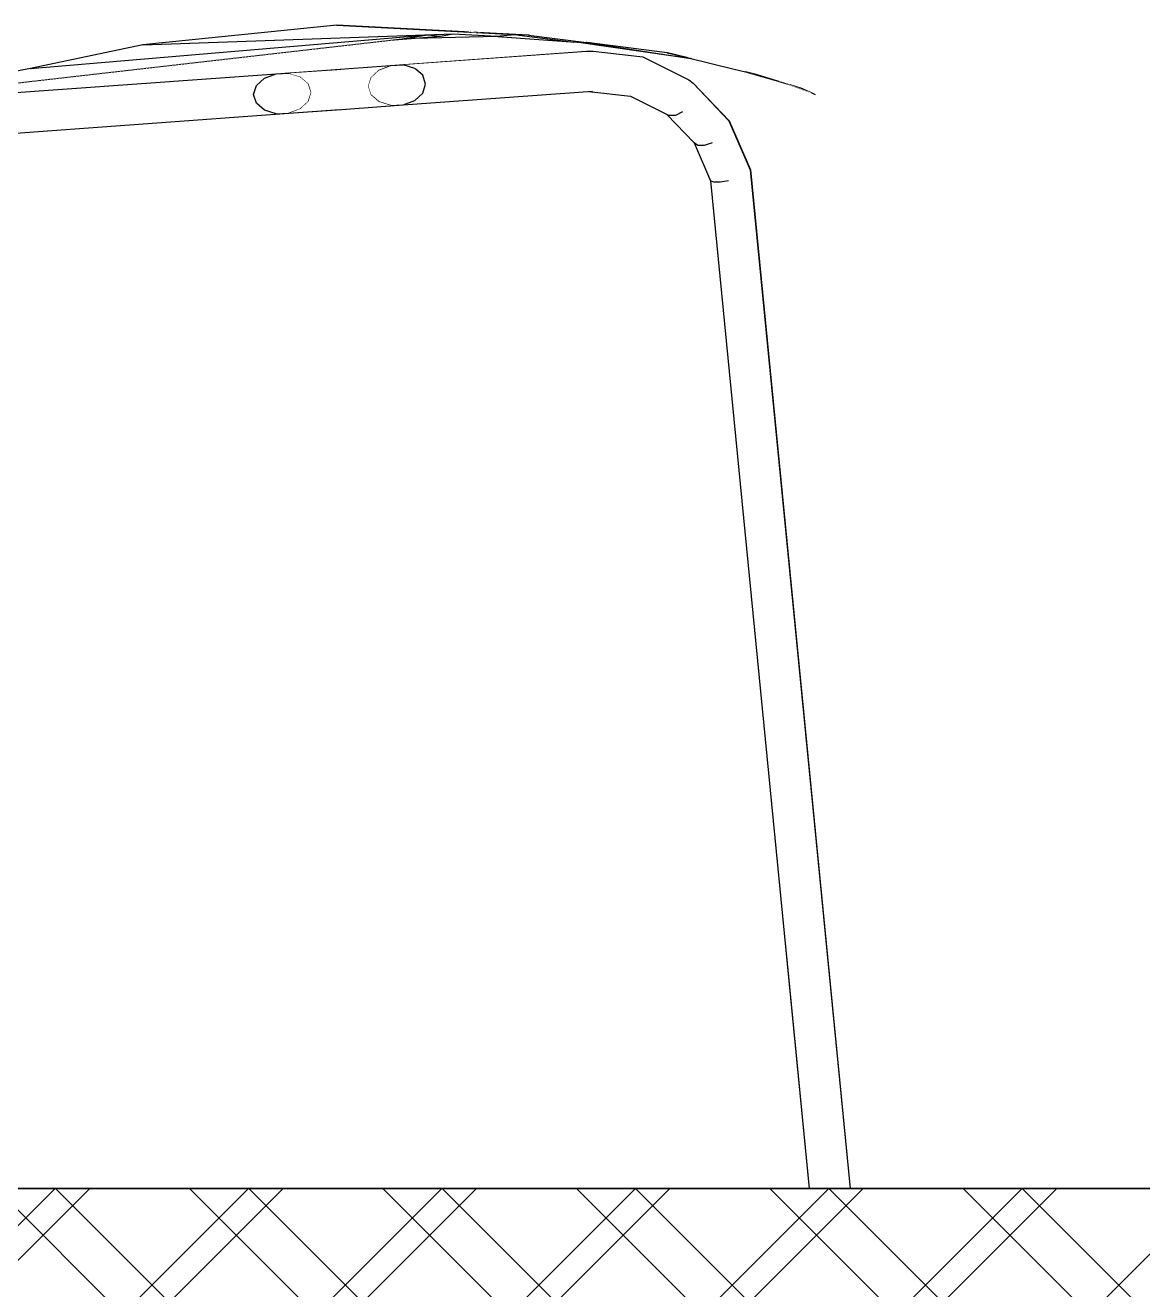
# Model space of a CAD drawing. Header units: millimetres. Extents: x -242231 to 419123, y -2399 to 525285.
# Drawn here: x -215776.9 to -215368.3, y 26430.4 to 26892.8 of the extents above; entities that cross this region are included whole.
import ezdxf

# ---------------------------------------------------------------- set-up
doc = ezdxf.new("R2010")
doc.units = ezdxf.units.MM
doc.set_wipeout_variables(frame=1)
doc.linetypes.add('Wipeout_Contour', pattern=[1000, 0, -1000])

msp = doc.modelspace()

# ---------------------------------------------------------------- linework, layer by layer
at = {"color": 1, "linetype": 'Continuous', "lineweight": 0}
for p, q in [((-215903.5, 26317.282), (-215753.315, 26467.467)), ((-215832.789, 26317.282), (-215682.604, 26467.467)), ((-215637.363, 26317.282), (-215787.547, 26467.467)), ((-215762.078, 26317.282), (-215611.894, 26467.467)), ((-215566.652, 26317.282), (-215716.837, 26467.467)), ((-215691.368, 26317.282), (-215541.183, 26467.467)), ((-215283.809, 26317.282), (-215433.994, 26467.467))]:
    msp.add_line(p, q, dxfattribs=at)

# ---------------------------------------------------------------- wipeouts: each hides what was drawn before it
at = {"color": 254, "linetype": 'Wipeout_Contour', "lineweight": 0, "ltscale": 31466.51816}
msp.add_wipeout([(-215571.72, 26886.523), (-215539.134, 26881.467), (-215534.553, 26880.91), (-215542.181, 26882.772)], dxfattribs=at)
at = {"color": 254, "linetype": 'Wipeout_Contour', "lineweight": 0, "ltscale": 23715.294745}
msp.add_wipeout([(-215509.692, 26874.821), (-215513.585, 26875.777), (-215501.219, 26872.234)], dxfattribs=at)
at = {"color": 254, "linetype": 'Wipeout_Contour', "lineweight": 0, "ltscale": 23759.361007}
msp.add_wipeout([(-215492.579, 26869.589), (-215497.207, 26871.006), (-215489.564, 26868.183)], dxfattribs=at)
at = {"color": 254, "linetype": 'Wipeout_Contour', "lineweight": 0, "ltscale": 23753.64886}
msp.add_wipeout([(-215511.798, 26839.963), (-215475.683, 26467.467), (-215475.313, 26467.467)], dxfattribs=at)

# ---------------------------------------------------------------- next in the draw order: linework, layer by layer
at = {"linetype": 'Continuous'}
for p, q in [((-215517.663, 26876.775), (-215513.585, 26875.777)), ((-215509.692, 26874.821), (-215513.585, 26875.777)), ((-215513.585, 26875.777), (-215501.219, 26872.234)), ((-215509.692, 26874.821), (-215501.219, 26872.234)), ((-215501.219, 26872.234), (-215497.207, 26871.006)), ((-215492.579, 26869.589), (-215497.207, 26871.006)), ((-215497.207, 26871.006), (-215489.564, 26868.183)), ((-215492.579, 26869.589), (-215489.564, 26868.183))]:
    msp.add_line(p, q, dxfattribs=at)
at = {"color": 33, "linetype": 'Continuous', "lineweight": 25}
for p, q in [((-215517.663, 26876.775), (-215513.585, 26875.777)), ((-215513.585, 26875.777), (-215501.219, 26872.234)), ((-215501.219, 26872.234), (-215497.207, 26871.006)), ((-215497.207, 26871.006), (-215489.564, 26868.183))]:
    msp.add_line(p, q, dxfattribs=at)

# ---------------------------------------------------------------- next in the draw order: wipeouts: each hides what was drawn before it
at = {"color": 254, "linetype": 'Wipeout_Contour', "lineweight": 0, "ltscale": 23555.526791}
msp.add_wipeout([(-215571.72, 26886.523), (-215575.523, 26886.706), (-215539.134, 26881.467)], dxfattribs=at)
at = {"color": 254, "linetype": 'Wipeout_Contour', "lineweight": 0, "ltscale": 23684.14146}
msp.add_wipeout([(-215525.178, 26835.39), (-215526.311, 26835.892), (-215490.208, 26467.467)], dxfattribs=at)

# ---------------------------------------------------------------- next in the draw order: wipeouts: each hides what was drawn before it
at = {"color": 254, "linetype": 'Wipeout_Contour', "lineweight": 0, "ltscale": 39066.381909}
msp.add_wipeout([(-215662.972, 26892.789), (-215598.168, 26889.431), (-215577.41, 26886.796), (-215571.72, 26886.523), (-215592.906, 26889.208)], dxfattribs=at)
at = {"color": 254, "linetype": 'Wipeout_Contour', "lineweight": 0, "ltscale": 31677.351793}
msp.add_wipeout([(-215488.077, 26867.49), (-215489.564, 26868.183), (-215497.207, 26871.006), (-215499.49, 26871.705)], dxfattribs=at)
at = {"color": 254, "linetype": 'Wipeout_Contour', "lineweight": 0, "ltscale": 23711.770066}
msp.add_wipeout([(-215525.178, 26835.39), (-215490.208, 26467.467), (-215489.11, 26467.467)], dxfattribs=at)

# ---------------------------------------------------------------- next in the draw order: linework, layer by layer
at = {"linetype": 'Continuous'}
for p, q in [((-215571.617, 26886.514), (-215571.72, 26886.527)), ((-215492.561, 26869.589), (-215492.579, 26869.594)), ((-215489.564, 26868.186), (-215488.077, 26867.49))]:
    msp.add_line(p, q, dxfattribs=at)

# ---------------------------------------------------------------- next in the draw order: wipeouts: each hides what was drawn before it
at = {"color": 254, "linetype": 'Wipeout_Contour', "lineweight": 0, "ltscale": 31271.089243}
msp.add_wipeout([(-215605.794, 26888.784), (-215577.41, 26886.796), (-215598.168, 26889.431), (-215604.52, 26888.816)], dxfattribs=at)
at = {"color": 254, "linetype": 'Wipeout_Contour', "lineweight": 0, "ltscale": 23719.492555}
msp.add_wipeout([(-215501.219, 26872.234), (-215509.657, 26874.821), (-215509.692, 26874.821)], dxfattribs=at)
at = {"color": 254, "linetype": 'Wipeout_Contour', "lineweight": 0, "ltscale": 23726.6092}
msp.add_wipeout([(-215511.798, 26839.963), (-215512.102, 26839.057), (-215475.683, 26467.467)], dxfattribs=at)

# ---------------------------------------------------------------- next in the draw order: linework, layer by layer
at = {"linetype": 'Continuous'}
for p, q in [((-215592.843, 26889.208), (-215592.906, 26889.211)), ((-215592.906, 26889.208), (-215571.72, 26886.523)), ((-215592.843, 26889.208), (-215592.379, 26889.141)), ((-215577.41, 26886.796), (-215571.72, 26886.523))]:
    msp.add_line(p, q, dxfattribs=at)
at = {"color": 33, "linetype": 'Continuous', "lineweight": 25}
msp.add_line((-215577.41, 26886.796), (-215571.72, 26886.523), dxfattribs=at)

# ---------------------------------------------------------------- next in the draw order: wipeouts: each hides what was drawn before it
at = {"color": 254, "linetype": 'Wipeout_Contour', "lineweight": 0, "ltscale": 38850.102433}
msp.add_wipeout([(-215733.93, 26885.62), (-215620.403, 26889.675), (-215604.52, 26888.816), (-215598.168, 26889.431), (-215662.972, 26892.789)], dxfattribs=at)
at = {"color": 254, "linetype": 'Wipeout_Contour', "lineweight": 0, "ltscale": 31624.107621}
msp.add_wipeout([(-215499.49, 26871.705), (-215501.219, 26872.234), (-215513.585, 26875.777), (-215514.38, 26875.972)], dxfattribs=at)
at = {"color": 254, "linetype": 'Wipeout_Contour', "lineweight": 0, "ltscale": 23751.202424}
msp.add_wipeout([(-215512.102, 26839.057), (-215477.451, 26467.467), (-215475.684, 26467.467)], dxfattribs=at)

# ---------------------------------------------------------------- next in the draw order: linework, layer by layer
at = {"linetype": 'Continuous'}
for p, q in [((-215662.901, 26892.789), (-215662.71, 26892.776)), ((-215598.168, 26889.431), (-215577.41, 26886.796)), ((-215509.657, 26874.821), (-215509.692, 26874.83)), ((-215501.374, 26872.286), (-215509.657, 26874.821))]:
    msp.add_line(p, q, dxfattribs=at)
at = {"color": 33, "linetype": 'Continuous', "lineweight": 25}
msp.add_line((-215598.168, 26889.431), (-215577.41, 26886.796), dxfattribs=at)

# ---------------------------------------------------------------- next in the draw order: wipeouts: each hides what was drawn before it
at = {"color": 254, "linetype": 'Wipeout_Contour', "lineweight": 0, "ltscale": 31171.989941}
msp.add_wipeout([(-215625.061, 26888.835), (-215634.725, 26888.07), (-215604.52, 26888.816), (-215620.403, 26889.675)], dxfattribs=at)
at = {"color": 254, "linetype": 'Wipeout_Contour', "lineweight": 0, "ltscale": 31601.787371}
msp.add_wipeout([(-215522.832, 26835.39), (-215525.178, 26835.39), (-215489.11, 26467.467), (-215489.094, 26467.467)], dxfattribs=at)

# ---------------------------------------------------------------- next in the draw order: linework, layer by layer
at = {"linetype": 'Continuous'}
for p, q in [((-215605.794, 26888.784), (-215577.41, 26886.796)), ((-215604.52, 26888.816), (-215598.168, 26889.431))]:
    msp.add_line(p, q, dxfattribs=at)
at = {"color": 33, "linetype": 'Continuous', "lineweight": 25}
msp.add_line((-215604.52, 26888.816), (-215598.168, 26889.431), dxfattribs=at)

# ---------------------------------------------------------------- next in the draw order: wipeouts: each hides what was drawn before it
at = {"color": 254, "linetype": 'Wipeout_Contour', "lineweight": 0, "ltscale": 38685.333996}
msp.add_wipeout([(-215775.068, 26876.955), (-215629.869, 26889.29), (-215625.061, 26888.835), (-215620.403, 26889.675), (-215733.93, 26885.62)], dxfattribs=at)
at = {"color": 254, "linetype": 'Wipeout_Contour', "lineweight": 0, "ltscale": 31531.698396}
msp.add_wipeout([(-215531.016, 26848.773), (-215532.367, 26849.771), (-215526.311, 26835.892), (-215525.178, 26835.39)], dxfattribs=at)
at = {"color": 254, "linetype": 'Wipeout_Contour', "lineweight": 0, "ltscale": 23717.622669}
msp.add_wipeout([(-215522.832, 26835.39), (-215489.094, 26467.467), (-215486.748, 26467.467)], dxfattribs=at)

# ---------------------------------------------------------------- next in the draw order: linework, layer by layer
at = {"linetype": 'Continuous'}
msp.add_line((-215620.403, 26889.675), (-215604.52, 26888.816), dxfattribs=at)
at = {"color": 33, "linetype": 'Continuous', "lineweight": 25}
msp.add_line((-215620.403, 26889.675), (-215604.52, 26888.816), dxfattribs=at)

# ---------------------------------------------------------------- next in the draw order: wipeouts: each hides what was drawn before it
at = {"color": 254, "linetype": 'Wipeout_Contour', "lineweight": 0, "ltscale": 31120.443342}
msp.add_wipeout([(-215639.12, 26887.826), (-215642.078, 26887.488), (-215625.061, 26888.835), (-215629.869, 26889.29)], dxfattribs=at)
at = {"color": 254, "linetype": 'Wipeout_Contour', "lineweight": 0, "ltscale": 23722.725348}
msp.add_wipeout([(-215512.102, 26839.057), (-215513.783, 26837.928), (-215477.451, 26467.467)], dxfattribs=at)

# ---------------------------------------------------------------- next in the draw order: linework, layer by layer
at = {"linetype": 'Continuous'}
msp.add_line((-215625.061, 26888.835), (-215620.403, 26889.675), dxfattribs=at)
at = {"color": 33, "linetype": 'Continuous', "lineweight": 25}
msp.add_line((-215625.061, 26888.835), (-215620.403, 26889.675), dxfattribs=at)

# ---------------------------------------------------------------- next in the draw order: wipeouts: each hides what was drawn before it
at = {"color": 254, "linetype": 'Wipeout_Contour', "lineweight": 0, "ltscale": 30778.287091}
msp.add_wipeout([(-215832.608, 26865.972), (-215639.12, 26887.826), (-215629.869, 26889.29), (-215775.068, 26876.955)], dxfattribs=at)
at = {"color": 254, "linetype": 'Wipeout_Contour', "lineweight": 0, "ltscale": 23744.909102}
msp.add_wipeout([(-215513.783, 26837.928), (-215480.268, 26467.467), (-215477.458, 26467.467)], dxfattribs=at)

# ---------------------------------------------------------------- next in the draw order: linework, layer by layer
at = {"linetype": 'Continuous'}
for p, q in [((-215634.725, 26888.07), (-215604.52, 26888.816)), ((-215629.869, 26889.29), (-215625.061, 26888.835))]:
    msp.add_line(p, q, dxfattribs=at)
at = {"color": 33, "linetype": 'Continuous', "lineweight": 25}
msp.add_line((-215629.869, 26889.29), (-215625.061, 26888.835), dxfattribs=at)
at = {"linetype": 'Continuous'}
msp.add_point((-215634.735, 26888.069), dxfattribs=at)

# ---------------------------------------------------------------- next in the draw order: wipeouts: each hides what was drawn before it
at = {"color": 254, "linetype": 'Wipeout_Contour', "lineweight": 0, "ltscale": 22894.923646}
msp.add_wipeout([(-215832.608, 26865.972), (-215873.954, 26860.953), (-215639.12, 26887.826)], dxfattribs=at)
at = {"color": 254, "linetype": 'Wipeout_Contour', "lineweight": 0, "ltscale": 31611.952293}
msp.add_wipeout([(-215519.738, 26835.892), (-215522.832, 26835.39), (-215486.748, 26467.467), (-215486.728, 26467.467)], dxfattribs=at)

# ---------------------------------------------------------------- next in the draw order: linework, layer by layer
at = {"linetype": 'Continuous'}
for p, q in [((-215662.972, 26892.789), (-215733.93, 26885.62)), ((-215662.972, 26892.789), (-215598.168, 26889.431)), ((-215592.906, 26889.208), (-215662.972, 26892.789)), ((-215642.078, 26887.488), (-215625.061, 26888.835)), ((-215639.12, 26887.826), (-215629.869, 26889.29))]:
    msp.add_line(p, q, dxfattribs=at)
at = {"color": 33, "linetype": 'Continuous', "lineweight": 25}
for p, q in [((-215639.12, 26887.826), (-215629.869, 26889.29)), ((-215676.296, 26873.965), (-215680.531, 26875.261)), ((-215650.588, 26873.806), (-215647.657, 26876.526)), ((-215673.364, 26871.459), (-215676.296, 26873.965)), ((-215672.318, 26868.239), (-215673.364, 26871.459)), ((-215651.633, 26870.509), (-215650.588, 26873.806)), ((-215650.588, 26867.289), (-215651.633, 26870.509)), ((-215673.364, 26864.942), (-215672.318, 26868.239)), ((-215647.657, 26864.783), (-215650.588, 26867.289)), ((-215676.296, 26862.223), (-215673.364, 26864.942)), ((-215643.423, 26863.487), (-215647.657, 26864.783))]:
    msp.add_line(p, q, dxfattribs=at)

# ---------------------------------------------------------------- next in the draw order: wipeouts: each hides what was drawn before it
at = {"color": 254, "linetype": 'Wipeout_Contour', "lineweight": 0, "ltscale": 30650.863613}
msp.add_wipeout([(-215814.805, 26864.374), (-215689.468, 26873.486), (-215685.232, 26875.09), (-215812.797, 26865.816)], dxfattribs=at)
at = {"color": 254, "linetype": 'Wipeout_Contour', "lineweight": 0, "ltscale": 30663.428639}
msp.add_wipeout([(-215809.38, 26851.251), (-215680.531, 26860.618), (-215685.232, 26860.447), (-215811.726, 26851.251)], dxfattribs=at)
at = {"color": 254, "linetype": 'Wipeout_Contour', "lineweight": 0, "ltscale": 23726.275452}
msp.add_wipeout([(-215519.738, 26835.892), (-215486.728, 26467.467), (-215483.598, 26467.467)], dxfattribs=at)

# ---------------------------------------------------------------- next in the draw order: linework, layer by layer
at = {"linetype": 'Continuous'}
for p, q in [((-215733.93, 26885.62), (-215775.068, 26876.955)), ((-215775.068, 26876.955), (-215774.82, 26876.974))]:
    msp.add_line(p, q, dxfattribs=at)
at = {"color": 33, "linetype": 'Continuous', "lineweight": 25}
for p, q in [((-215685.232, 26875.09), (-215680.531, 26875.261)), ((-215680.531, 26860.618), (-215676.296, 26862.223))]:
    msp.add_line(p, q, dxfattribs=at)

# ---------------------------------------------------------------- next in the draw order: wipeouts: each hides what was drawn before it
at = {"color": 254, "linetype": 'Wipeout_Contour', "lineweight": 0, "ltscale": 23401.797014}
msp.add_wipeout([(-215616.59, 26890.419), (-215609.581, 26890.061), (-215614.883, 26890.564)], dxfattribs=at)
at = {"color": 254, "linetype": 'Wipeout_Contour', "lineweight": 0, "ltscale": 30650.073433}
msp.add_wipeout([(-215811.726, 26851.251), (-215685.232, 26860.447), (-215689.468, 26861.743), (-215813.946, 26852.693)], dxfattribs=at)
at = {"color": 254, "linetype": 'Wipeout_Contour', "lineweight": 0, "ltscale": 31637.314324}
msp.add_wipeout([(-215513.783, 26837.928), (-215516.508, 26836.798), (-215480.282, 26467.467), (-215480.268, 26467.467)], dxfattribs=at)

# ---------------------------------------------------------------- next in the draw order: linework, layer by layer
at = {"linetype": 'Continuous'}
msp.add_line((-215616.564, 26890.421), (-215614.883, 26890.564), dxfattribs=at)
at = {"color": 33, "linetype": 'Continuous', "lineweight": 25}
msp.add_line((-215685.232, 26860.447), (-215680.531, 26860.618), dxfattribs=at)
at = {"linetype": 'Continuous'}
msp.add_point((-215616.565, 26890.421), dxfattribs=at)

# ---------------------------------------------------------------- next in the draw order: wipeouts: each hides what was drawn before it
at = {"color": 254, "linetype": 'Wipeout_Contour', "lineweight": 0, "ltscale": 30639.990627}
msp.add_wipeout([(-215816.076, 26861.775), (-215692.399, 26870.766), (-215689.468, 26873.486), (-215814.805, 26864.374)], dxfattribs=at)
at = {"color": 254, "linetype": 'Wipeout_Contour', "lineweight": 0, "ltscale": 23736.013547}
msp.add_wipeout([(-215516.508, 26836.798), (-215483.578, 26467.467), (-215480.282, 26467.467)], dxfattribs=at)

# ---------------------------------------------------------------- next in the draw order: linework, layer by layer
at = {"color": 33, "linetype": 'Continuous', "lineweight": 25}
msp.add_line((-215689.468, 26873.486), (-215685.232, 26875.09), dxfattribs=at)

# ---------------------------------------------------------------- next in the draw order: wipeouts: each hides what was drawn before it
at = {"color": 254, "linetype": 'Wipeout_Contour', "lineweight": 0, "ltscale": 30639.441467}
msp.add_wipeout([(-215813.946, 26852.693), (-215689.468, 26861.743), (-215692.399, 26864.249), (-215815.6, 26855.293)], dxfattribs=at)
at = {"color": 254, "linetype": 'Wipeout_Contour', "lineweight": 0, "ltscale": 31624.631415}
msp.add_wipeout([(-215516.508, 26836.798), (-215519.738, 26835.892), (-215483.598, 26467.467), (-215483.578, 26467.467)], dxfattribs=at)

# ---------------------------------------------------------------- next in the draw order: linework, layer by layer
at = {"color": 33, "linetype": 'Continuous', "lineweight": 25}
msp.add_line((-215685.232, 26860.447), (-215689.468, 26861.743), dxfattribs=at)

# ---------------------------------------------------------------- next in the draw order: wipeouts: each hides what was drawn before it
at = {"color": 254, "linetype": 'Wipeout_Contour', "lineweight": 0, "ltscale": 30633.842215}
msp.add_wipeout([(-215816.36, 26858.534), (-215693.445, 26867.469), (-215692.399, 26870.766), (-215816.076, 26861.775)], dxfattribs=at)
at = {"color": 254, "linetype": 'Wipeout_Contour', "lineweight": 0, "ltscale": 31584.656589}
msp.add_wipeout([(-215519.606, 26857.856), (-215519.519, 26856.057), (-215512.102, 26839.057), (-215511.798, 26839.963)], dxfattribs=at)

# ---------------------------------------------------------------- next in the draw order: linework, layer by layer
at = {"color": 33, "linetype": 'Continuous', "lineweight": 25}
msp.add_line((-215692.399, 26870.766), (-215689.468, 26873.486), dxfattribs=at)

# ---------------------------------------------------------------- next in the draw order: wipeouts: each hides what was drawn before it
at = {"color": 254, "linetype": 'Wipeout_Contour', "lineweight": 0, "ltscale": 30633.643363}
msp.add_wipeout([(-215815.6, 26855.293), (-215692.399, 26864.249), (-215693.445, 26867.469), (-215816.36, 26858.534)], dxfattribs=at)
at = {"color": 254, "linetype": 'Wipeout_Contour', "lineweight": 0, "ltscale": 31581.300944}
msp.add_wipeout([(-215519.519, 26856.057), (-215520.714, 26853.814), (-215513.783, 26837.928), (-215512.102, 26839.057)], dxfattribs=at)

# ---------------------------------------------------------------- next in the draw order: linework, layer by layer
at = {"linetype": 'Continuous'}
for p, q in [((-215775.068, 26876.955), (-215832.608, 26865.972)), ((-215812.797, 26865.816), (-215685.232, 26875.09)), ((-215809.38, 26851.251), (-215680.531, 26860.618))]:
    msp.add_line(p, q, dxfattribs=at)
at = {"color": 33, "linetype": 'Continuous', "lineweight": 25}
for p, q in [((-215693.445, 26867.469), (-215692.399, 26870.766)), ((-215692.399, 26864.249), (-215693.445, 26867.469)), ((-215689.468, 26861.743), (-215692.399, 26864.249))]:
    msp.add_line(p, q, dxfattribs=at)

# ---------------------------------------------------------------- next in the draw order: wipeouts: each hides what was drawn before it
at = {"color": 254, "linetype": 'Wipeout_Contour', "lineweight": 0, "ltscale": 31538.826333}
msp.add_wipeout([(-215528.67, 26848.773), (-215531.016, 26848.773), (-215525.178, 26835.39), (-215522.832, 26835.39)], dxfattribs=at)

# ---------------------------------------------------------------- next in the draw order: wipeouts: each hides what was drawn before it
at = {"color": 254, "linetype": 'Wipeout_Contour', "lineweight": 0, "ltscale": 31501.859354}
msp.add_wipeout([(-215541.522, 26859.834), (-215542.285, 26860.215), (-215532.367, 26849.771), (-215531.016, 26848.773)], dxfattribs=at)
at = {"color": 254, "linetype": 'Wipeout_Contour', "lineweight": 0, "ltscale": 31573.141838}
msp.add_wipeout([(-215520.714, 26853.814), (-215522.952, 26851.57), (-215516.508, 26836.798), (-215513.783, 26837.928)], dxfattribs=at)

# ---------------------------------------------------------------- next in the draw order: linework, layer by layer
at = {"linetype": 'Continuous'}
msp.add_line((-215511.798, 26839.963), (-215475.313, 26467.467), dxfattribs=at)

# ---------------------------------------------------------------- next in the draw order: wipeouts: each hides what was drawn before it
at = {"color": 254, "linetype": 'Wipeout_Contour', "lineweight": 0, "ltscale": 31546.841482}
msp.add_wipeout([(-215532.665, 26871.607), (-215532.073, 26869.275), (-215519.519, 26856.057), (-215519.606, 26857.856)], dxfattribs=at)
at = {"color": 254, "linetype": 'Wipeout_Contour', "lineweight": 0, "ltscale": 31549.573428}
msp.add_wipeout([(-215525.792, 26849.771), (-215528.67, 26848.773), (-215522.832, 26835.39), (-215519.738, 26835.892)], dxfattribs=at)

# ---------------------------------------------------------------- next in the draw order: wipeouts: each hides what was drawn before it
at = {"color": 254, "linetype": 'Wipeout_Contour', "lineweight": 0, "ltscale": 31486.065402}
msp.add_wipeout([(-215551.14, 26881.293), (-215549.238, 26879.865), (-215532.665, 26871.607), (-215534.296, 26872.901)], dxfattribs=at)
at = {"color": 254, "linetype": 'Wipeout_Contour', "lineweight": 0, "ltscale": 31508.535999}
msp.add_wipeout([(-215539.175, 26859.834), (-215541.522, 26859.834), (-215531.016, 26848.773), (-215528.67, 26848.773)], dxfattribs=at)
at = {"color": 254, "linetype": 'Wipeout_Contour', "lineweight": 0, "ltscale": 31561.8191}
msp.add_wipeout([(-215522.952, 26851.57), (-215525.792, 26849.771), (-215519.738, 26835.892), (-215516.508, 26836.798)], dxfattribs=at)

# ---------------------------------------------------------------- next in the draw order: linework, layer by layer
at = {"linetype": 'Continuous'}
for p, q in [((-215525.178, 26835.39), (-215526.311, 26835.892)), ((-215526.311, 26835.892), (-215490.214, 26467.467)), ((-215522.832, 26835.39), (-215525.178, 26835.39)), ((-215519.738, 26835.892), (-215522.832, 26835.39))]:
    msp.add_line(p, q, dxfattribs=at)

# ---------------------------------------------------------------- next in the draw order: wipeouts: each hides what was drawn before it
at = {"color": 254, "linetype": 'Wipeout_Contour', "lineweight": 0, "ltscale": 31545.384318}
msp.add_wipeout([(-215532.073, 26869.275), (-215532.636, 26866.368), (-215520.714, 26853.814), (-215519.519, 26856.057)], dxfattribs=at)

# ---------------------------------------------------------------- next in the draw order: wipeouts: each hides what was drawn before it
at = {"color": 254, "linetype": 'Wipeout_Contour', "lineweight": 0, "ltscale": 31490.85355}
msp.add_wipeout([(-215549.238, 26879.865), (-215548.158, 26877.29), (-215532.073, 26869.275), (-215532.665, 26871.607)], dxfattribs=at)
at = {"color": 254, "linetype": 'Wipeout_Contour', "lineweight": 0, "ltscale": 31518.825014}
msp.add_wipeout([(-215536.578, 26861.128), (-215539.175, 26859.834), (-215528.67, 26848.773), (-215525.792, 26849.771)], dxfattribs=at)

# ---------------------------------------------------------------- next in the draw order: linework, layer by layer
at = {"linetype": 'Continuous'}
for p in [(-215542.181, 26882.772), (-215539.134, 26881.467)]:
    msp.add_line(p, (-215534.553, 26880.91), dxfattribs=at)
at = {"color": 33, "linetype": 'Continuous', "lineweight": 25}
msp.add_line((-215539.134, 26881.467), (-215534.553, 26880.91), dxfattribs=at)

# ---------------------------------------------------------------- next in the draw order: wipeouts: each hides what was drawn before it
at = {"color": 254, "linetype": 'Wipeout_Contour', "lineweight": 0, "ltscale": 31417.680384}
msp.add_wipeout([(-215569.314, 26883.348), (-215567.214, 26881.897), (-215549.238, 26879.865), (-215551.14, 26881.293)], dxfattribs=at)
at = {"color": 254, "linetype": 'Wipeout_Contour', "lineweight": 0, "ltscale": 31461.155939}
msp.add_wipeout([(-215553.288, 26866.866), (-215555.634, 26866.866), (-215541.522, 26859.834), (-215539.175, 26859.834)], dxfattribs=at)
at = {"color": 254, "linetype": 'Wipeout_Contour', "lineweight": 0, "ltscale": 31539.271535}
msp.add_wipeout([(-215532.636, 26866.368), (-215534.244, 26863.46), (-215522.952, 26851.57), (-215520.714, 26853.814)], dxfattribs=at)

# ---------------------------------------------------------------- next in the draw order: linework, layer by layer
at = {"linetype": 'Continuous'}
msp.add_line((-215519.606, 26857.856), (-215511.798, 26839.963), dxfattribs=at)

# ---------------------------------------------------------------- next in the draw order: wipeouts: each hides what was drawn before it
at = {"color": 254, "linetype": 'Wipeout_Contour', "lineweight": 0, "ltscale": 31529.793329}
msp.add_wipeout([(-215534.244, 26863.46), (-215536.578, 26861.128), (-215525.792, 26849.771), (-215522.952, 26851.57)], dxfattribs=at)

# ---------------------------------------------------------------- next in the draw order: linework, layer by layer
at = {"linetype": 'Continuous'}
for p, q in [((-215531.016, 26848.773), (-215532.367, 26849.771)), ((-215532.367, 26849.771), (-215526.311, 26835.892)), ((-215528.67, 26848.773), (-215531.016, 26848.773)), ((-215525.792, 26849.771), (-215528.67, 26848.773))]:
    msp.add_line(p, q, dxfattribs=at)

# ---------------------------------------------------------------- next in the draw order: wipeouts: each hides what was drawn before it
at = {"color": 254, "linetype": 'Wipeout_Contour', "lineweight": 0, "ltscale": 31470.913797}
msp.add_wipeout([(-215550.961, 26868.295), (-215553.288, 26866.866), (-215539.175, 26859.834), (-215536.578, 26861.128)], dxfattribs=at)

# ---------------------------------------------------------------- next in the draw order: wipeouts: each hides what was drawn before it
at = {"color": 254, "linetype": 'Wipeout_Contour', "lineweight": 0, "ltscale": 31491.497094}
msp.add_wipeout([(-215548.158, 26877.29), (-215548.114, 26874.08), (-215532.636, 26866.368), (-215532.073, 26869.275)], dxfattribs=at)
at = {"color": 254, "linetype": 'Wipeout_Contour', "lineweight": 0, "ltscale": 31402.520158}
msp.add_wipeout([(-215569.46, 26868.695), (-215570.888, 26868.591), (-215555.634, 26866.866), (-215553.288, 26866.866)], dxfattribs=at)

# ---------------------------------------------------------------- next in the draw order: linework, layer by layer
at = {"linetype": 'Continuous'}
msp.add_line((-215534.553, 26880.91), (-215517.663, 26876.775), dxfattribs=at)
at = {"color": 33, "linetype": 'Continuous', "lineweight": 25}
msp.add_line((-215534.553, 26880.91), (-215517.663, 26876.775), dxfattribs=at)

# ---------------------------------------------------------------- next in the draw order: wipeouts: each hides what was drawn before it
at = {"color": 254, "linetype": 'Wipeout_Contour', "lineweight": 0, "ltscale": 31423.756176}
msp.add_wipeout([(-215567.214, 26881.897), (-215565.777, 26879.282), (-215548.158, 26877.29), (-215549.238, 26879.865)], dxfattribs=at)
at = {"color": 254, "linetype": 'Wipeout_Contour', "lineweight": 0, "ltscale": 31480.404829}
msp.add_wipeout([(-215549.114, 26870.869), (-215550.961, 26868.295), (-215536.578, 26861.128), (-215534.244, 26863.46)], dxfattribs=at)

# ---------------------------------------------------------------- next in the draw order: linework, layer by layer
at = {"linetype": 'Continuous'}
for p, q in [((-215536.578, 26861.128), (-215539.175, 26859.834)), ((-215542.285, 26860.215), (-215532.367, 26849.771)), ((-215539.175, 26859.834), (-215541.522, 26859.834))]:
    msp.add_line(p, q, dxfattribs=at)

# ---------------------------------------------------------------- next in the draw order: wipeouts: each hides what was drawn before it
at = {"color": 254, "linetype": 'Wipeout_Contour', "lineweight": 0, "ltscale": 31231.532172}
msp.add_wipeout([(-215638.723, 26878.301), (-215569.314, 26883.348), (-215571.66, 26883.348), (-215643.423, 26878.13)], dxfattribs=at)
at = {"color": 254, "linetype": 'Wipeout_Contour', "lineweight": 0, "ltscale": 31487.752142}
msp.add_wipeout([(-215548.114, 26874.08), (-215549.114, 26870.869), (-215534.244, 26863.46), (-215532.636, 26866.368)], dxfattribs=at)

# ---------------------------------------------------------------- next in the draw order: linework, layer by layer
at = {"color": 33, "linetype": 'Continuous', "lineweight": 25}
msp.add_line((-215647.657, 26876.526), (-215643.423, 26878.13), dxfattribs=at)
at = {"linetype": 'Continuous'}
for p, q in [((-215534.296, 26872.901), (-215532.665, 26871.607)), ((-215532.665, 26871.607), (-215519.606, 26857.856))]:
    msp.add_line(p, q, dxfattribs=at)

# ---------------------------------------------------------------- next in the draw order: wipeouts: each hides what was drawn before it
at = {"color": 254, "linetype": 'Wipeout_Contour', "lineweight": 0, "ltscale": 31410.85316}
msp.add_wipeout([(-215567.331, 26870.146), (-215569.46, 26868.695), (-215553.288, 26866.866), (-215550.961, 26868.295)], dxfattribs=at)

# ---------------------------------------------------------------- next in the draw order: wipeouts: each hides what was drawn before it
at = {"color": 254, "linetype": 'Wipeout_Contour', "lineweight": 0, "ltscale": 31419.056078}
msp.add_wipeout([(-215565.842, 26872.761), (-215567.331, 26870.146), (-215550.961, 26868.295), (-215549.114, 26870.869)], dxfattribs=at)

# ---------------------------------------------------------------- next in the draw order: linework, layer by layer
at = {"linetype": 'Continuous'}
msp.add_line((-215555.634, 26866.866), (-215541.522, 26859.834), dxfattribs=at)

# ---------------------------------------------------------------- next in the draw order: wipeouts: each hides what was drawn before it
at = {"color": 254, "linetype": 'Wipeout_Contour', "lineweight": 0, "ltscale": 31426.186773}
msp.add_wipeout([(-215565.777, 26879.282), (-215565.287, 26876.022), (-215548.114, 26874.08), (-215548.158, 26877.29)], dxfattribs=at)

# ---------------------------------------------------------------- next in the draw order: wipeouts: each hides what was drawn before it
at = {"color": 254, "linetype": 'Wipeout_Contour', "lineweight": 0, "ltscale": 31424.546022}
msp.add_wipeout([(-215565.287, 26876.022), (-215565.842, 26872.761), (-215549.114, 26870.869), (-215548.114, 26874.08)], dxfattribs=at)

# ---------------------------------------------------------------- next in the draw order: linework, layer by layer
at = {"linetype": 'Continuous'}
msp.add_line((-215551.14, 26881.293), (-215534.296, 26872.901), dxfattribs=at)

# ---------------------------------------------------------------- next in the draw order: wipeouts: each hides what was drawn before it
at = {"color": 254, "linetype": 'Wipeout_Contour', "lineweight": 0, "ltscale": 31244.756403}
msp.add_wipeout([(-215634.489, 26877.005), (-215567.214, 26881.897), (-215569.314, 26883.348), (-215638.723, 26878.301)], dxfattribs=at)
at = {"color": 254, "linetype": 'Wipeout_Contour', "lineweight": 0, "ltscale": 31241.75209}
msp.add_wipeout([(-215638.723, 26863.658), (-215569.46, 26868.695), (-215567.331, 26870.146), (-215634.489, 26865.262)], dxfattribs=at)

# ---------------------------------------------------------------- next in the draw order: linework, layer by layer
at = {"linetype": 'Continuous'}
for p, q in [((-215733.93, 26885.62), (-215620.403, 26889.675)), ((-215873.954, 26860.953), (-215639.12, 26887.826))]:
    msp.add_line(p, q, dxfattribs=at)
at = {"color": 33, "linetype": 'Continuous', "lineweight": 25}
for p, q in [((-215873.954, 26860.953), (-215639.12, 26887.826)), ((-215643.423, 26878.13), (-215638.723, 26878.301)), ((-215643.423, 26863.487), (-215638.723, 26863.658))]:
    msp.add_line(p, q, dxfattribs=at)

# ---------------------------------------------------------------- next in the draw order: wipeouts: each hides what was drawn before it
at = {"color": 254, "linetype": 'Wipeout_Contour', "lineweight": 0, "ltscale": 31255.037023}
msp.add_wipeout([(-215631.559, 26874.499), (-215565.777, 26879.282), (-215567.214, 26881.897), (-215634.489, 26877.005)], dxfattribs=at)

# ---------------------------------------------------------------- next in the draw order: linework, layer by layer
at = {"linetype": 'Continuous'}
for p, q in [((-215542.181, 26882.772), (-215571.617, 26886.507)), ((-215571.66, 26883.348), (-215569.314, 26883.348))]:
    msp.add_line(p, q, dxfattribs=at)
at = {"color": 33, "linetype": 'Continuous', "lineweight": 25}
msp.add_line((-215634.489, 26877.005), (-215638.723, 26878.301), dxfattribs=at)

# ---------------------------------------------------------------- next in the draw order: wipeouts: each hides what was drawn before it
at = {"color": 254, "linetype": 'Wipeout_Contour', "lineweight": 0, "ltscale": 31252.958555}
msp.add_wipeout([(-215634.489, 26865.262), (-215567.331, 26870.146), (-215565.842, 26872.761), (-215631.559, 26867.982)], dxfattribs=at)
at = {"color": 254, "linetype": 'Wipeout_Contour', "lineweight": 0, "ltscale": 23255.758631}
msp.add_wipeout([(-215661.746, 26861.984), (-215659.621, 26862.138), (-215661.692, 26862.158)], dxfattribs=at)

# ---------------------------------------------------------------- next in the draw order: linework, layer by layer
at = {"color": 33, "linetype": 'Continuous', "lineweight": 25}
msp.add_line((-215638.723, 26863.658), (-215634.489, 26865.262), dxfattribs=at)

# ---------------------------------------------------------------- next in the draw order: wipeouts: each hides what was drawn before it
at = {"color": 254, "linetype": 'Wipeout_Contour', "lineweight": 0, "ltscale": 31260.338027}
msp.add_wipeout([(-215630.513, 26871.278), (-215565.287, 26876.022), (-215565.777, 26879.282), (-215631.559, 26874.499)], dxfattribs=at)
at = {"color": 254, "linetype": 'Wipeout_Contour', "lineweight": 0, "ltscale": 23255.033619}
msp.add_wipeout([(-215661.339, 26863.31), (-215661.692, 26862.158), (-215660.511, 26862.244)], dxfattribs=at)

# ---------------------------------------------------------------- next in the draw order: linework, layer by layer
at = {"linetype": 'Continuous'}
for p, q in [((-215575.523, 26886.706), (-215539.134, 26881.467)), ((-215571.72, 26886.523), (-215539.134, 26881.467)), ((-215569.314, 26883.348), (-215551.14, 26881.293))]:
    msp.add_line(p, q, dxfattribs=at)
at = {"color": 33, "linetype": 'Continuous', "lineweight": 25}
msp.add_line((-215571.72, 26886.523), (-215539.134, 26881.467), dxfattribs=at)

# ---------------------------------------------------------------- next in the draw order: wipeouts: each hides what was drawn before it
at = {"color": 254, "linetype": 'Wipeout_Contour', "lineweight": 0, "ltscale": 31259.596973}
msp.add_wipeout([(-215631.559, 26867.982), (-215565.842, 26872.761), (-215565.287, 26876.022), (-215630.513, 26871.278)], dxfattribs=at)
at = {"color": 254, "linetype": 'Wipeout_Contour', "lineweight": 0, "ltscale": 23254.208837}
msp.add_wipeout([(-215661.713, 26863.283), (-215661.339, 26863.31), (-215661.691, 26863.762)], dxfattribs=at)

# ---------------------------------------------------------------- next in the draw order: linework, layer by layer
at = {"linetype": 'Continuous'}
for p, q in [((-215775.068, 26876.955), (-215629.869, 26889.29)), ((-215643.423, 26878.13), (-215571.66, 26883.348)), ((-215638.723, 26863.658), (-215569.46, 26868.695)), ((-215570.888, 26868.591), (-215555.634, 26866.866))]:
    msp.add_line(p, q, dxfattribs=at)
at = {"color": 33, "linetype": 'Continuous', "lineweight": 25}
for p, q in [((-215631.559, 26874.499), (-215634.489, 26877.005)), ((-215630.513, 26871.278), (-215631.559, 26874.499)), ((-215631.559, 26867.982), (-215630.513, 26871.278)), ((-215634.489, 26865.262), (-215631.559, 26867.982))]:
    msp.add_line(p, q, dxfattribs=at)

# ---------------------------------------------------------------- next in the draw order: wipeouts: each hides what was drawn before it
at = {"color": 254, "linetype": 'Wipeout_Contour', "lineweight": 0, "ltscale": 23513.66391}
msp.add_wipeout([(-215577.41, 26886.796), (-215574.962, 26886.625), (-215575.523, 26886.706)], dxfattribs=at)
at = {"color": 254, "linetype": 'Wipeout_Contour', "lineweight": 0, "ltscale": 31413.904243}
msp.add_wipeout([(-215569.314, 26883.348), (-215551.14, 26881.293), (-215551.108, 26881.293), (-215569.288, 26883.348)], dxfattribs=at)
at = {"color": 254, "linetype": 'Wipeout_Contour', "lineweight": 0, "ltscale": 23622.607082}
msp.add_wipeout([(-215542.13, 26882.772), (-215542.181, 26882.772), (-215534.553, 26880.91)], dxfattribs=at)
at = {"color": 254, "linetype": 'Wipeout_Contour', "lineweight": 0, "ltscale": 23254.931927}
msp.add_wipeout([(-215661.598, 26865.798), (-215661.691, 26863.762), (-215660.834, 26863.824)], dxfattribs=at)

# ---------------------------------------------------------------- next in the draw order: linework, layer by layer
at = {"linetype": 'Continuous'}
for p, q in [((-215577.41, 26886.796), (-215577.391, 26886.795)), ((-215577.391, 26886.795), (-215574.966, 26886.625)), ((-215569.314, 26883.348), (-215569.288, 26883.348))]:
    msp.add_line(p, q, dxfattribs=at)
msp.add_point((-215574.966, 26886.625), dxfattribs=at)

# ---------------------------------------------------------------- next in the draw order: wipeouts: each hides what was drawn before it
at = {"color": 254, "linetype": 'Wipeout_Contour', "lineweight": 0, "ltscale": 23633.209735}
msp.add_wipeout([(-215539.134, 26881.467), (-215533.532, 26880.661), (-215534.553, 26880.91)], dxfattribs=at)
at = {"color": 254, "linetype": 'Wipeout_Contour', "lineweight": 0, "ltscale": 23254.078018}
msp.add_wipeout([(-215661.86, 26865.778), (-215661.598, 26865.798), (-215661.858, 26866.469)], dxfattribs=at)

# ---------------------------------------------------------------- next in the draw order: wipeouts: each hides what was drawn before it
at = {"color": 254, "linetype": 'Wipeout_Contour', "lineweight": 0, "ltscale": 31482.761945}
msp.add_wipeout([(-215534.296, 26872.901), (-215534.26, 26872.901), (-215551.108, 26881.293), (-215551.14, 26881.293)], dxfattribs=at)
at = {"color": 254, "linetype": 'Wipeout_Contour', "lineweight": 0, "ltscale": 23254.843354}
msp.add_wipeout([(-215661.848, 26869), (-215661.858, 26866.469), (-215661.046, 26866.528)], dxfattribs=at)

# ---------------------------------------------------------------- next in the draw order: linework, layer by layer
at = {"linetype": 'Continuous'}
for p, q in [((-215551.14, 26881.297), (-215551.108, 26881.293)), ((-215542.13, 26882.772), (-215542.181, 26882.779)), ((-215534.553, 26880.917), (-215542.13, 26882.772)), ((-215539.134, 26881.467), (-215539.095, 26881.462)), ((-215539.095, 26881.463), (-215533.584, 26880.668))]:
    msp.add_line(p, q, dxfattribs=at)
msp.add_point((-215533.584, 26880.668), dxfattribs=at)

# ---------------------------------------------------------------- next in the draw order: wipeouts: each hides what was drawn before it
at = {"color": 254, "linetype": 'Wipeout_Contour', "lineweight": 0, "ltscale": 47305.128937}
msp.add_wipeout([(-215534.26, 26872.901), (-215534.15, 26872.785), (-215532.665, 26871.607), (-215519.698, 26857.953), (-215519.567, 26857.856), (-215532.63, 26871.607)], dxfattribs=at)
at = {"color": 254, "linetype": 'Wipeout_Contour', "lineweight": 0, "ltscale": 23253.859054}
msp.add_wipeout([(-215662.094, 26868.982), (-215661.848, 26869), (-215662.091, 26869.749)], dxfattribs=at)

# ---------------------------------------------------------------- next in the draw order: wipeouts: each hides what was drawn before it
at = {"color": 254, "linetype": 'Wipeout_Contour', "lineweight": 0, "ltscale": 23254.804722}
msp.add_wipeout([(-215662.082, 26872.279), (-215662.091, 26869.749), (-215661.13, 26869.819)], dxfattribs=at)
at = {"color": 254, "linetype": 'Wipeout_Contour', "lineweight": 0, "ltscale": 23637.051548}
msp.add_wipeout([(-215534.296, 26872.901), (-215534.15, 26872.785), (-215534.26, 26872.901)], dxfattribs=at)
at = {"color": 254, "linetype": 'Wipeout_Contour', "lineweight": 0, "ltscale": 39478.243498}
msp.add_wipeout([(-215519.606, 26857.856), (-215511.808, 26839.986), (-215511.757, 26839.963), (-215519.567, 26857.856), (-215519.698, 26857.953)], dxfattribs=at)

# ---------------------------------------------------------------- next in the draw order: linework, layer by layer
at = {"linetype": 'Continuous'}
for p, q in [((-215551.108, 26881.293), (-215534.26, 26872.901)), ((-215534.296, 26872.901), (-215534.26, 26872.901)), ((-215534.26, 26872.901), (-215532.63, 26871.607)), ((-215532.63, 26871.607), (-215519.567, 26857.856)), ((-215519.698, 26857.953), (-215519.567, 26857.856))]:
    msp.add_line(p, q, dxfattribs=at)

# ---------------------------------------------------------------- next in the draw order: wipeouts: each hides what was drawn before it
at = {"color": 254, "linetype": 'Wipeout_Contour', "lineweight": 0, "ltscale": 23253.507732}
msp.add_wipeout([(-215662.374, 26872.258), (-215662.082, 26872.279), (-215662.342, 26872.951)], dxfattribs=at)
at = {"color": 254, "linetype": 'Wipeout_Contour', "lineweight": 0, "ltscale": 39552.902107}
msp.add_wipeout([(-215511.798, 26839.963), (-215477.042, 26485.115), (-215475.262, 26467.467), (-215511.757, 26839.963), (-215511.808, 26839.986)], dxfattribs=at)

# ---------------------------------------------------------------- next in the draw order: hatches: boundary and pattern name
at = {"linetype": 'Continuous', "lineweight": 0}
h = msp.add_hatch(dxfattribs=at)
h.set_pattern_fill('GRID_5X5_DIAGONAL', color=1, style=0, pattern_type=2)
h.set_pattern_definition([(45, (-223402.723, 26467.467), (-35.35534, 35.35534), []), (135, (-223402.723, 26467.467), (35.35534, 35.35534), [])])
h.paths.add_polyline_path([(-218111.428, 26317.467), (-212732.089, 26317.467), (-212732.089, 26467.467), (-218111.428, 26467.467)], flags=0)

# ---------------------------------------------------------------- next in the draw order: linework, layer by layer
at = {"linetype": 'Continuous'}
for p, q in [((-215519.567, 26857.856), (-215511.757, 26839.963)), ((-215511.808, 26839.986), (-215511.757, 26839.963)), ((-215511.757, 26839.963), (-215475.262, 26467.467)), ((-218111.428, 26467.467), (-212732.089, 26467.467)), ((-212732.166, 26467.467), (-218111.428, 26467.467))]:
    msp.add_line(p, q, dxfattribs=at)
at = {"color": 1, "linetype": 'Continuous', "lineweight": 0}
for p, q in [((-215495.941, 26317.282), (-215646.126, 26467.467)), ((-215620.657, 26317.282), (-215470.472, 26467.467)), ((-215425.231, 26317.282), (-215575.415, 26467.467)), ((-215549.946, 26317.282), (-215399.762, 26467.467)), ((-215354.52, 26317.282), (-215504.704, 26467.467))]:
    msp.add_line(p, q, dxfattribs=at)

# ---------------------------------------------------------------- next in the draw order: wipeouts: each hides what was drawn before it
at = {"color": 254, "linetype": 'Wipeout_Contour', "lineweight": 0, "ltscale": 23255.189957}
msp.add_wipeout([(-215662.25, 26874.986), (-215662.342, 26872.951), (-215660.757, 26873.066)], dxfattribs=at)

# ---------------------------------------------------------------- next in the draw order: wipeouts: each hides what was drawn before it
at = {"color": 254, "linetype": 'Wipeout_Contour', "lineweight": 0, "ltscale": 23252.930236}
msp.add_wipeout([(-215662.751, 26874.95), (-215662.25, 26874.986), (-215662.602, 26875.439)], dxfattribs=at)

# ---------------------------------------------------------------- next in the draw order: wipeouts: each hides what was drawn before it
at = {"color": 254, "linetype": 'Wipeout_Contour', "lineweight": 0, "ltscale": 23267.565455}
msp.add_wipeout([(-215662.25, 26876.59), (-215662.602, 26875.439), (-215648.575, 26876.458)], dxfattribs=at)

# ---------------------------------------------------------------- next in the draw order: wipeouts: each hides what was drawn before it
at = {"color": 254, "linetype": 'Wipeout_Contour', "lineweight": 0, "ltscale": 30961.575707}
msp.add_wipeout([(-215685.232, 26875.09), (-215680.531, 26875.261), (-215662.254, 26876.59), (-215664.322, 26876.61)], dxfattribs=at)

# ---------------------------------------------------------------- next in the draw order: wipeouts: each hides what was drawn before it
at = {"color": 254, "linetype": 'Wipeout_Contour', "lineweight": 0, "ltscale": 31049.547634}
msp.add_wipeout([(-215648.575, 26876.458), (-215647.657, 26876.526), (-215643.423, 26878.13), (-215664.322, 26876.61)], dxfattribs=at)

# ---------------------------------------------------------------- next in the draw order: wipeouts: each hides what was drawn before it
at = {"color": 254, "linetype": 'Wipeout_Contour', "lineweight": 0, "ltscale": 30971.824313}
msp.add_wipeout([(-215676.296, 26873.965), (-215662.751, 26874.95), (-215662.25, 26876.59), (-215680.531, 26875.261)], dxfattribs=at)

# ---------------------------------------------------------------- next in the draw order: wipeouts: each hides what was drawn before it
at = {"color": 254, "linetype": 'Wipeout_Contour', "lineweight": 0, "ltscale": 31032.14206}
msp.add_wipeout([(-215660.757, 26873.066), (-215650.588, 26873.806), (-215647.657, 26876.526), (-215662.602, 26875.439)], dxfattribs=at)

# ---------------------------------------------------------------- next in the draw order: wipeouts: each hides what was drawn before it
at = {"color": 254, "linetype": 'Wipeout_Contour', "lineweight": 0, "ltscale": 30978.940654}
msp.add_wipeout([(-215673.364, 26871.459), (-215662.374, 26872.258), (-215662.25, 26874.986), (-215676.296, 26873.965)], dxfattribs=at)

# ---------------------------------------------------------------- next in the draw order: wipeouts: each hides what was drawn before it
at = {"color": 254, "linetype": 'Wipeout_Contour', "lineweight": 0, "ltscale": 31027.360164}
msp.add_wipeout([(-215661.13, 26869.819), (-215651.633, 26870.509), (-215650.588, 26873.806), (-215662.342, 26872.951)], dxfattribs=at)

# ---------------------------------------------------------------- next in the draw order: wipeouts: each hides what was drawn before it
at = {"color": 254, "linetype": 'Wipeout_Contour', "lineweight": 0, "ltscale": 30982.858308}
msp.add_wipeout([(-215672.318, 26868.239), (-215662.094, 26868.982), (-215662.082, 26872.279), (-215673.364, 26871.459)], dxfattribs=at)

# ---------------------------------------------------------------- next in the draw order: wipeouts: each hides what was drawn before it
at = {"color": 254, "linetype": 'Wipeout_Contour', "lineweight": 0, "ltscale": 31027.035472}
msp.add_wipeout([(-215661.046, 26866.528), (-215650.588, 26867.289), (-215651.633, 26870.509), (-215662.091, 26869.749)], dxfattribs=at)

# ---------------------------------------------------------------- next in the draw order: wipeouts: each hides what was drawn before it
at = {"color": 254, "linetype": 'Wipeout_Contour', "lineweight": 0, "ltscale": 30982.656034}
msp.add_wipeout([(-215673.364, 26864.942), (-215661.86, 26865.778), (-215661.848, 26869), (-215672.318, 26868.239)], dxfattribs=at)

# ---------------------------------------------------------------- next in the draw order: wipeouts: each hides what was drawn before it
at = {"color": 254, "linetype": 'Wipeout_Contour', "lineweight": 0, "ltscale": 31030.983213}
msp.add_wipeout([(-215660.834, 26863.824), (-215647.657, 26864.783), (-215650.588, 26867.289), (-215661.858, 26866.469)], dxfattribs=at)

# ---------------------------------------------------------------- next in the draw order: wipeouts: each hides what was drawn before it
at = {"color": 254, "linetype": 'Wipeout_Contour', "lineweight": 0, "ltscale": 30978.379478}
msp.add_wipeout([(-215676.296, 26862.223), (-215661.713, 26863.283), (-215661.598, 26865.798), (-215673.364, 26864.942)], dxfattribs=at)

# ---------------------------------------------------------------- next in the draw order: wipeouts: each hides what was drawn before it
at = {"color": 254, "linetype": 'Wipeout_Contour', "lineweight": 0, "ltscale": 31038.248394}
msp.add_wipeout([(-215660.511, 26862.244), (-215643.423, 26863.487), (-215647.657, 26864.783), (-215661.691, 26863.762)], dxfattribs=at)

# ---------------------------------------------------------------- next in the draw order: wipeouts: each hides what was drawn before it
at = {"color": 254, "linetype": 'Wipeout_Contour', "lineweight": 0, "ltscale": 30971.027207}
msp.add_wipeout([(-215680.531, 26860.618), (-215661.746, 26861.984), (-215661.339, 26863.31), (-215676.296, 26862.223)], dxfattribs=at)

# ---------------------------------------------------------------- next in the draw order: wipeouts: each hides what was drawn before it
at = {"color": 254, "linetype": 'Wipeout_Contour', "lineweight": 0, "ltscale": 31047.851706}
msp.add_wipeout([(-215659.621, 26862.138), (-215638.723, 26863.658), (-215643.423, 26863.487), (-215661.692, 26862.158)], dxfattribs=at)

# ---------------------------------------------------------------- next in the draw order: wipeouts: each hides what was drawn before it
at = {"color": 254, "linetype": 'Wipeout_Contour', "lineweight": 0, "ltscale": 30617.891802}
msp.add_wipeout([(-215641.055, 26887.569), (-215642.078, 26887.488), (-215873.954, 26860.953), (-215879.142, 26860.323)], dxfattribs=at)

# ---------------------------------------------------------------- next in the draw order: linework, layer by layer
at = {"linetype": 'Continuous'}
for p, q in [((-215642.107, 26887.484), (-215642.078, 26887.487)), ((-215685.232, 26875.09), (-215685.22, 26875.091)), ((-215685.22, 26875.09), (-215643.423, 26878.13)), ((-215680.531, 26860.618), (-215659.621, 26862.138)), ((-215659.621, 26862.138), (-215638.723, 26863.658))]:
    msp.add_line(p, q, dxfattribs=at)

doc.saveas('drawing.dxf')
